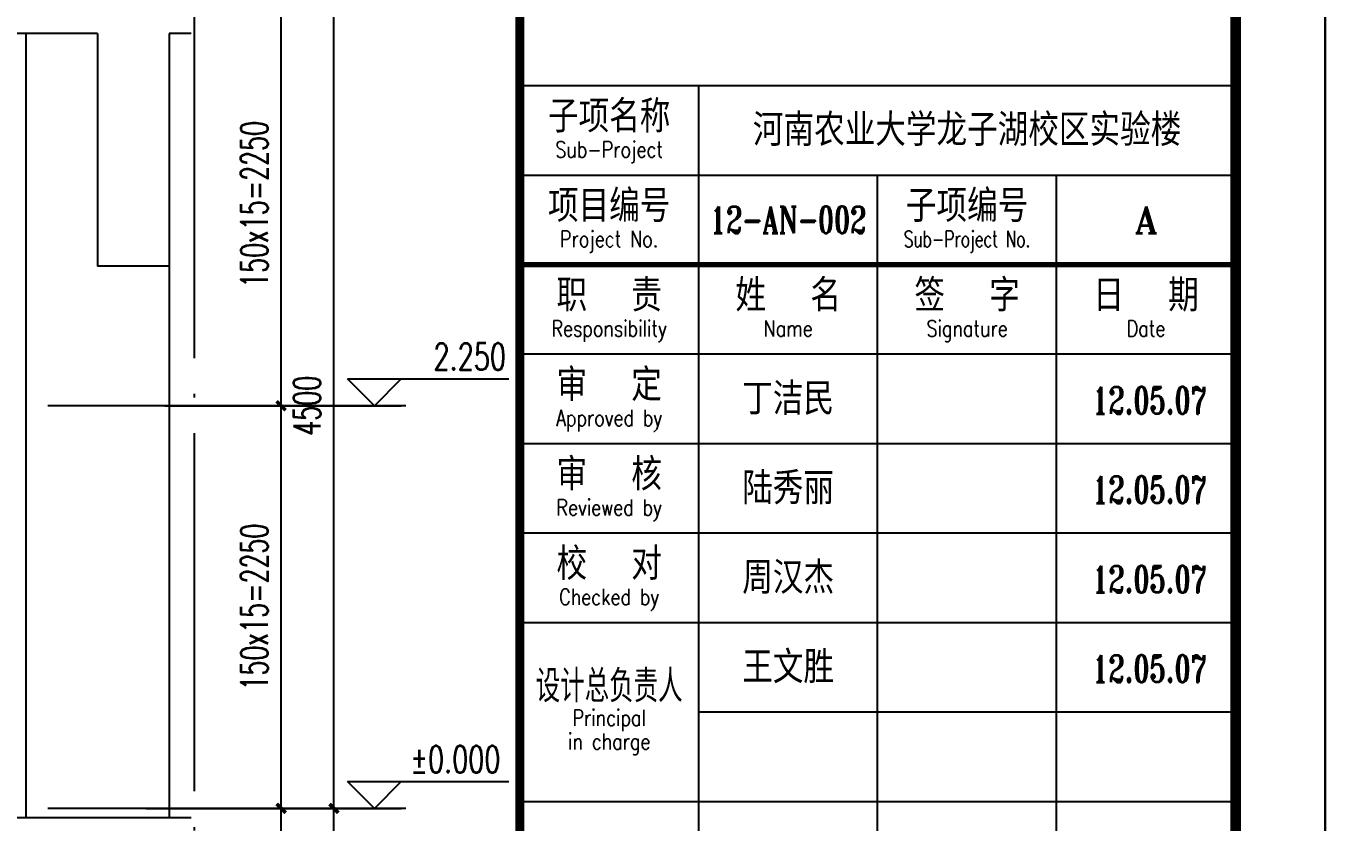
# Model space of a CAD drawing. Extents: x 239268 to 489116, y -316056 to -246175.
# Drawn here: x 453773 to 461032, y -300767 to -296319 of the extents above; entities that cross this region are included whole.
import ezdxf
from ezdxf.enums import TextEntityAlignment as Align

# ---------------------------------------------------------------- set-up
doc = ezdxf.new("R2010")
doc.units = 0
doc.header["$LTSCALE"] = 1000
doc.header["$MEASUREMENT"] = 0
doc.linetypes.add('DOTE', pattern=[2.42, 2, -0.2, 0.02, -0.2])
doc.layers.get('0').update_dxf_attribs({"linetype": 'CONTINUOUS'})
doc.layers.get('Defpoints').update_dxf_attribs({"color": 6, "linetype": 'CONTINUOUS'})
for name, color, linetype in [('3-liang-s', 120, 'CONTINUOUS'), ('A-墙线', 2, 'CONTINUOUS'), ('DIM_ELEV', 3, 'CONTINUOUS'), ('DOTE', 26, 'DOTE'), ('PUB_DIM', 3, 'CONTINUOUS'), ('PUB_TEXT', 7, 'CONTINUOUS'), ('WALL', 2, 'CONTINUOUS'), ('图框', 85, 'CONTINUOUS')]:
    doc.layers.add(name, color=color, linetype=linetype)
doc.styles.add('_TCH_DIM', font='SIMPLEX', dxfattribs={"bigfont": 'GBCBIG'})
doc.styles.add('DIM_FONT', font='SIMPLEX.shx', dxfattribs={"width": 0.65})
doc.styles.add('TKZ1_tjhts.shx', font='tjromant.shx', dxfattribs={"bigfont": 'tjhts.shx'})
doc.styles.add('TKZ2_tjkts.shx', font='tjromant.shx', dxfattribs={"bigfont": 'tjkts.shx'})
doc.dimstyles.new('DIMN50', dxfattribs={"dimscale": 0.5, "dimtxt": 300, "dimasz": 100, "dimexe": 250, "dimexo": 300, "dimgap": 150, "dimtad": 1, "dimdec": 0, "dimzin": 0, "dimdsep": 46, "dimtxsty": 'DIM_FONT', "dimblk": 'ARCHTICK', "dimcen": 0.09, "dimclrt": 7, "dimazin": 2, "dimtfac": 1, "dimtdec": 0, "dimtix": 1, "dimtmove": 2, "dimatfit": 3, "dimfxl": 0, "dimtolj": 1, "dimtzin": 0, "dimarcsym": 0})

# ---------------------------------------------------------------- blocks, each defined once
blk = doc.blocks.new('_ArchTick')
at = {"color": 0, "linetype": 'ByBlock', "const_width": 0.4}
blk.add_lwpolyline([(-0.5, -0.5), (0.5, 0.5)], dxfattribs=at)
blk = doc.blocks.new('*D420')
at = {"layer": 'Defpoints', "color": 0}
for p in [(454293.6, -300690.8), (455493.6, -300690.8), (454293.6, -305490.8)]:
    blk.add_point(p, dxfattribs=at)
at = {"layer": 'PUB_DIM', "color": 0, "lineweight": -2}
for p, q in [((454443.6, -300690.8), (455618.6, -300690.8)), ((455493.6, -305490.8), (455493.6, -300690.8)), ((454443.6, -305490.8), (455618.6, -305490.8))]:
    blk.add_line(p, q, dxfattribs=at)
at = {"layer": 'PUB_DIM', "color": 0, "lineweight": -2, "xscale": 50, "yscale": 50, "zscale": 50}
for p, rotation in [((455493.6, -300690.8), 90), ((455493.6, -305490.8), 270)]:
    blk.add_blockref('_ArchTick', p, dxfattribs=dict(at, rotation=rotation))
at = {"layer": 'PUB_DIM', "color": 7, "insert": (455343.6, -303090.8), "char_height": 150, "attachment_point": 5, "rotation": 90, "style": 'DIM_FONT'}
blk.add_mtext('\\A1;4800', dxfattribs=at)
blk = doc.blocks.new('*D421')
at = {"layer": 'Defpoints', "color": 0}
for p in [(454293.6, -296190.8), (455493.6, -296190.8), (454293.6, -300690.8)]:
    blk.add_point(p, dxfattribs=at)
at = {"layer": 'PUB_DIM', "color": 0, "lineweight": -2}
for p, q in [((454443.6, -296190.8), (455618.6, -296190.8)), ((455493.6, -300690.8), (455493.6, -296190.8)), ((454443.6, -300690.8), (455618.6, -300690.8))]:
    blk.add_line(p, q, dxfattribs=at)
at = {"layer": 'PUB_DIM', "color": 0, "lineweight": -2, "xscale": 50, "yscale": 50, "zscale": 50}
for p, rotation in [((455493.6, -296190.8), 90), ((455493.6, -300690.8), 270)]:
    blk.add_blockref('_ArchTick', p, dxfattribs=dict(at, rotation=rotation))
at = {"layer": 'PUB_DIM', "color": 7, "insert": (455343.6, -298440.8), "char_height": 150, "attachment_point": 5, "rotation": 90, "style": 'DIM_FONT'}
blk.add_mtext('\\A1;4500', dxfattribs=at)
blk = doc.blocks.new('*D427')
at = {"layer": 'Defpoints', "color": 0}
for p in [(454399.1, -300690.8), (455199.1, -300690.8), (454399.1, -301890.8)]:
    blk.add_point(p, dxfattribs=at)
at = {"layer": 'PUB_DIM', "color": 0, "lineweight": -2}
for p, q in [((454549.1, -300690.8), (455324.1, -300690.8)), ((455199.1, -301890.8), (455199.1, -300690.8)), ((454549.1, -301890.8), (455324.1, -301890.8))]:
    blk.add_line(p, q, dxfattribs=at)
at = {"layer": 'PUB_DIM', "color": 0, "lineweight": -2, "xscale": 50, "yscale": 50, "zscale": 50}
for p, rotation in [((455199.1, -300690.8), 90), ((455199.1, -301890.8), 270)]:
    blk.add_blockref('_ArchTick', p, dxfattribs=dict(at, rotation=rotation))
at = {"layer": 'PUB_DIM', "color": 7, "insert": (455049.1, -301290.8), "char_height": 150, "attachment_point": 5, "rotation": 90, "style": 'DIM_FONT'}
blk.add_mtext('\\A1;150x8=1200', dxfattribs=at)
blk = doc.blocks.new('*D428')
at = {"layer": 'Defpoints', "color": 0}
for p in [(454399.1, -298440.8), (455199.1, -298440.8), (454399.1, -300690.8)]:
    blk.add_point(p, dxfattribs=at)
at = {"layer": 'PUB_DIM', "color": 0, "lineweight": -2}
for p, q in [((454549.1, -298440.8), (455324.1, -298440.8)), ((455199.1, -300690.8), (455199.1, -298440.8)), ((454549.1, -300690.8), (455324.1, -300690.8))]:
    blk.add_line(p, q, dxfattribs=at)
at = {"layer": 'PUB_DIM', "color": 0, "lineweight": -2, "xscale": 50, "yscale": 50, "zscale": 50}
for p, rotation in [((455199.1, -298440.8), 90), ((455199.1, -300690.8), 270)]:
    blk.add_blockref('_ArchTick', p, dxfattribs=dict(at, rotation=rotation))
at = {"layer": 'PUB_DIM', "color": 7, "insert": (455049.1, -299565.8), "char_height": 150, "attachment_point": 5, "rotation": 90, "style": 'DIM_FONT'}
blk.add_mtext('\\A1;150x15=2250', dxfattribs=at)
blk = doc.blocks.new('*D482')
at = {"layer": 'Defpoints', "color": 0}
for p in [(454399.1, -296190.8), (455199.1, -296190.8), (454399.1, -298440.8)]:
    blk.add_point(p, dxfattribs=at)
at = {"layer": 'PUB_DIM', "color": 0, "lineweight": -2}
for p, q in [((454549.1, -296190.8), (455324.1, -296190.8)), ((455199.1, -298440.8), (455199.1, -296190.8)), ((454549.1, -298440.8), (455324.1, -298440.8))]:
    blk.add_line(p, q, dxfattribs=at)
at = {"layer": 'PUB_DIM', "color": 0, "lineweight": -2, "xscale": 50, "yscale": 50, "zscale": 50}
for p, rotation in [((455199.1, -296190.8), 90), ((455199.1, -298440.8), 270)]:
    blk.add_blockref('_ArchTick', p, dxfattribs=dict(at, rotation=rotation))
at = {"layer": 'PUB_DIM', "color": 7, "insert": (455049.1, -297315.8), "char_height": 150, "attachment_point": 5, "rotation": 90, "style": 'DIM_FONT'}
blk.add_mtext('\\A1;150x15=2250', dxfattribs=at)
blk = doc.blocks.new('TJAD_TK_A1')
for p, q in [((1251.38, 643.45), (1331.38, 643.45)), ((1271.38, 513.45), (1271.38, 643.45)), ((1251.38, 633.45), (1331.38, 633.45)), ((1291.38, 513.45), (1291.38, 633.45)), ((1311.38, 513.45), (1311.38, 633.45)), ((1251.38, 613.45), (1331.38, 613.45)), ((1251.38, 603.45), (1331.38, 603.45)), ((1251.38, 593.45), (1331.38, 593.45)), ((1251.38, 583.45), (1331.38, 583.45)), ((1271.38, 573.45), (1331.38, 573.45)), ((1251.38, 563.45), (1331.38, 563.45))]:
    blk.add_line(p, q)
for points, const_width in [([(1251.38, 940.45), (1251.38, 366.45)], 1), ([(1251.38, 623.45), (1331.38, 623.45)], 0.6)]:
    blk.add_lwpolyline(points, dxfattribs=dict(const_width=const_width))
at = {"layer": '图框'}
blk.add_line((1341.38, 356.45), (1341.38, 950.45), dxfattribs=at)
at = {"layer": '图框', "const_width": 1.2}
blk.add_lwpolyline([(1331.38, 940.45), (525.38, 940.45), (525.38, 366.45), (1331.38, 366.45)], close=True, dxfattribs=at)
at = {"style": 'TKZ2_tjkts.shx'}
for s, p in [('子项名称', (1261.38, 640)), ('项目编号', (1261.38, 630)), ('职  责', (1261.38, 620)), ('姓  名', (1281.38, 620)), ('签  字', (1301.38, 620)), ('日  期', (1321.38, 620)), ('审  定', (1261.38, 610)), ('审  核', (1261.38, 600)), ('校  对', (1261.38, 590))]:
    blk.add_text(s, height=3.6, dxfattribs=at).set_placement(p, align=Align.MIDDLE_CENTER)
at = {"style": 'TKZ2_tjkts.shx', "width": 0.8}
for s, height, p in [('Sub-Project', 1.8, (1261.38, 636.3)), ('Project No.', 1.8, (1261.38, 626.3)), ('Responsibility', 1.8, (1261.38, 616.3)), ('Name', 1.8, (1281.38, 616.3)), ('Signature', 1.8, (1301.38, 616.3)), ('Date', 1.8, (1321.38, 616.3)), ('Approved by', 1.8, (1261.38, 606.3)), ('Reviewed by', 1.8, (1261.38, 596.3)), ('Checked by', 1.8, (1261.38, 586.3)), ('设计总负责人', 3.6, (1261.38, 576.33)), ('Principal', 1.8, (1261.38, 572.8)), ('in charge', 1.8, (1261.38, 570.15))]:
    blk.add_text(s, height=height, dxfattribs=at).set_placement(p, align=Align.MIDDLE_CENTER)
at = {"layer": '图框', "style": 'TKZ2_tjkts.shx'}
blk.add_text('子项编号', height=3.6, dxfattribs=at).set_placement((1301.38, 630), align=Align.MIDDLE_CENTER)
at = {"layer": '图框', "style": 'TKZ2_tjkts.shx', "width": 0.7}
blk.add_text('Sub-Project No.', height=1.8, dxfattribs=at).set_placement((1301.38, 626.3), align=Align.MIDDLE_CENTER)

msp = doc.modelspace()

# ---------------------------------------------------------------- linework, layer by layer
at = {"layer": '3-liang-s'}
for p, q in [((453772.9, -296360.8), (453772.9, -300740.8)), ((454572.9, -296360.8), (454572.9, -300740.8))]:
    msp.add_line(p, q, dxfattribs=at)
at = {"layer": 'A-墙线'}
for p, q in [((454172.9, -296360.8), (454172.9, -297660.8)), ((454572.9, -296360.8), (454572.9, -297660.8))]:
    msp.add_line(p, q, dxfattribs=at)
at = {"layer": 'DIM_ELEV'}
for p, q in [((455720.3, -298440.8), (455570.3, -298290.8)), ((455570.3, -298290.8), (456470.3, -298290.8)), ((455720.3, -298440.8), (455870.3, -298290.8)), ((454859.2, -298440.8), (455870.3, -298440.8)), ((455720.3, -300690.8), (455570.3, -300540.8)), ((455570.3, -300540.8), (456470.3, -300540.8)), ((455720.3, -300690.8), (455870.3, -300540.8)), ((454859.2, -300690.8), (455870.3, -300690.8))]:
    msp.add_line(p, q, dxfattribs=at)
at = {"layer": 'DOTE'}
for p, q in [((454713.1, -281654.9), (454713.1, -307295.6)), ((455895.6, -298440.8), (443194.9, -298440.8)), ((455895.6, -300690.8), (443194.9, -300690.8))]:
    msp.add_line(p, q, dxfattribs=at)
at = {"layer": 'WALL'}
for p, q in [((454172.9, -296360.8), (451322.9, -296360.8)), ((454695.6, -296360.8), (454572.9, -296360.8)), ((454572.9, -297660.8), (454172.9, -297660.8))]:
    msp.add_line(p, q, dxfattribs=at)
msp.add_lwpolyline([(451072.9, -300740.8), (454695.6, -300740.8)], dxfattribs=at)
at = {"layer": '图框'}
msp.add_lwpolyline([(418981.9, -281301.7), (461031.9, -281301.7), (461031.9, -311001.7), (418981.9, -311001.7)], close=True, dxfattribs=at)

# ---------------------------------------------------------------- block references
at = {"layer": '图框', "xscale": 50, "yscale": 50, "zscale": 50}
msp.add_blockref('TJAD_TK_A1', (393962.9, -328824.2), dxfattribs=at)

# ---------------------------------------------------------------- texts
at = {"layer": 'PUB_TEXT', "style": '_TCH_DIM', "width": 0.705882}
for s, p in [('2.250', (456050.3, -298240.8)), ('%%P0.000', (455920.3, -300490.8))]:
    msp.add_text(s, height=148.75, dxfattribs=at).set_placement(p)
at = {"layer": '图框', "style": 'TKZ1_tjhts.shx'}
for s, height, p in [('河南农业大学龙子湖校区实验楼', 180, (459031.9, -296899.5)), ('A', 150, (460031.9, -297401.7)), ('丁洁民', 180, (458031.9, -298401.7)), ('陆秀丽', 180, (458031.9, -298901.7)), ('周汉杰', 180, (458031.9, -299401.7)), ('王文胜', 180, (458031.9, -299901.7))]:
    msp.add_text(s, height=height, dxfattribs=at).set_placement(p, align=Align.MIDDLE_CENTER)
at = {"layer": '图框', "style": 'TKZ1_tjhts.shx', "width": 0.7}
for s, p in [('12-AN-002', (458032, -297401.7)), ('12.05.07', (460051.3, -298410.2)), ('12.05.07', (460051.3, -298910.2)), ('12.05.07', (460051.3, -299410.2)), ('12.05.07', (460051.3, -299910.2))]:
    msp.add_text(s, height=150, dxfattribs=at).set_placement(p, align=Align.MIDDLE_CENTER)

# ---------------------------------------------------------------- dimensions: what is measured, and where the dimension line sits
at = {"layer": 'PUB_DIM'}
for p1, p2, picture, middle in [((454293.6, -300690.8), (454293.6, -296190.8), '*D421', (455343.6, -298440.8)), ((454293.6, -305490.8), (454293.6, -300690.8), '*D420', (455343.6, -303090.8))]:
    dim = msp.add_aligned_dim(p1=p1, p2=p2, distance=-1200, dimstyle='DIMN50', dxfattribs=at)
    dim.commit()
    dim.dimension.update_dxf_attribs({"geometry": picture, "text_midpoint": middle})
for p1, p2, text, picture, middle in [((454399.1, -298440.8), (454399.1, -296190.8), '150x15=2250', '*D482', (455049.1, -297315.8)), ((454399.1, -300690.8), (454399.1, -298440.8), '150x15=2250', '*D428', (455049.1, -299565.8)), ((454399.1, -301890.8), (454399.1, -300690.8), '150x8=1200', '*D427', (455049.1, -301290.8))]:
    dim = msp.add_aligned_dim(p1=p1, p2=p2, distance=-800, text=text, dimstyle='DIMN50', dxfattribs=at)
    dim.commit()
    dim.dimension.update_dxf_attribs({"geometry": picture, "text_midpoint": middle})

doc.saveas('drawing.dxf')
